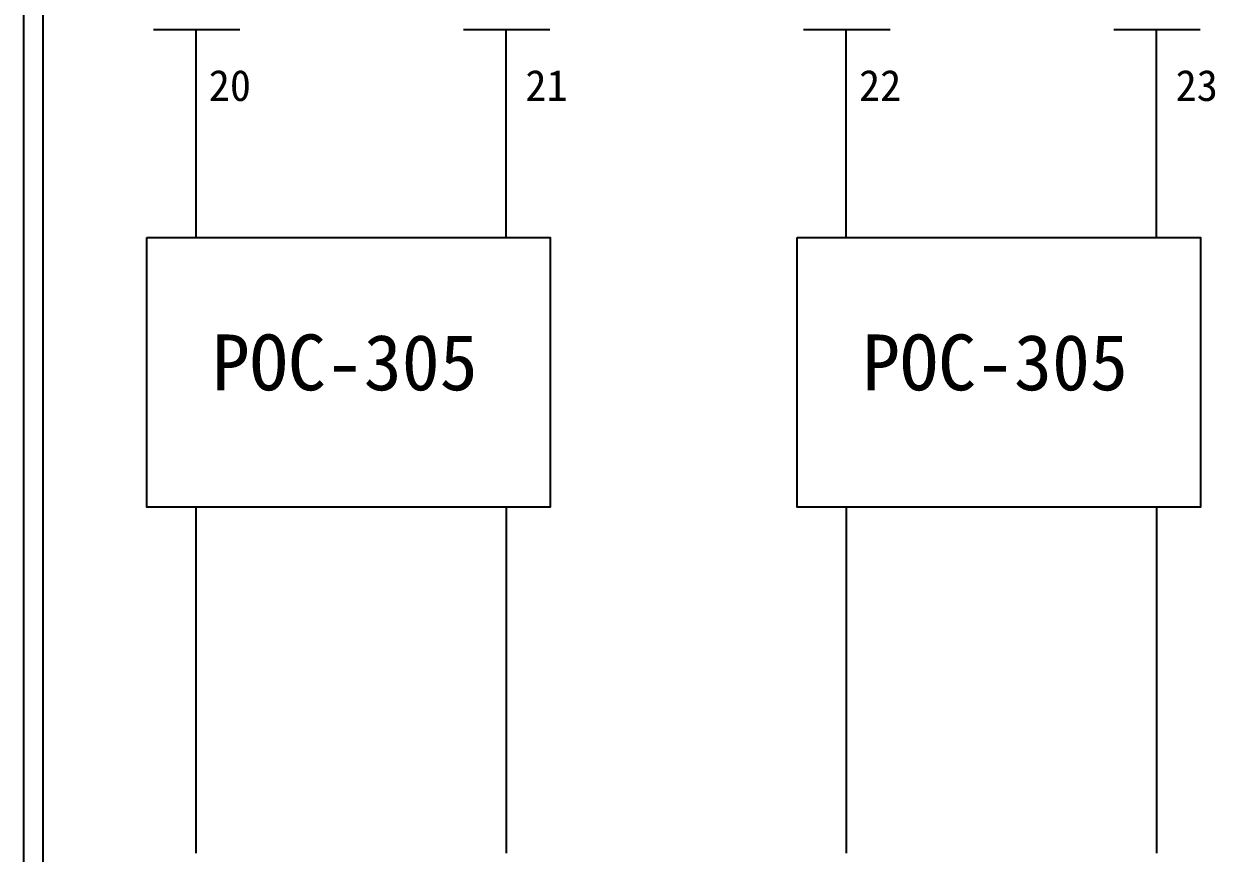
# Model space of a CAD drawing. Extents: x -24 to 263, y 255 to 459.
# Drawn here: x -23.6 to 53.2, y 309.8 to 363.3 of the extents above; entities that cross this region are included whole.
import ezdxf

# ---------------------------------------------------------------- set-up
doc = ezdxf.new("R2010")
doc.units = 0
doc.layers.get('0').update_dxf_attribs({"linetype": 'CONTINUOUS'})
doc.layers.add('圖框層', color=7, linetype='CONTINUOUS')
doc.layers.add('標尺寸層', color=3, linetype='CONTINUOUS')
doc.styles.add('STSL', font='KAIU.TTF')

msp = doc.modelspace()

# ---------------------------------------------------------------- linework, layer by layer
for p, q in [((-12.504, 362.904), (-12.504, 357.042)), ((7.496, 362.904), (7.496, 357.042)), ((29.416, 362.904), (29.416, 357.042)), ((49.416, 362.904), (49.416, 357.042)), ((-12.504, 357.042), (-12.501, 349.509)), ((7.496, 357.042), (7.499, 349.509)), ((29.416, 357.042), (29.419, 349.509)), ((49.416, 357.042), (49.419, 349.509)), ((-12.494, 332.132), (-12.486, 309.84)), ((7.506, 332.132), (7.514, 309.84)), ((29.426, 332.132), (29.434, 309.84)), ((49.426, 332.132), (49.434, 309.84))]:
    msp.add_line(p, q)
at = {"layer": '圖框層', "color": 7}
for p, q in [((-23.584, 255.48), (-23.584, 459.449)), ((-22.334, 256.73), (-22.334, 458.199))]:
    msp.add_line(p, q, dxfattribs=at)
at = {"layer": '標尺寸層', "color": 7}
for p, q in [((-15.232, 362.904), (-9.665, 362.904)), ((-12.504, 362.904), (-12.504, 357.042)), ((4.768, 362.904), (10.335, 362.904)), ((26.688, 362.904), (32.256, 362.904)), ((29.416, 362.904), (29.416, 357.042)), ((46.688, 362.904), (52.256, 362.904))]:
    msp.add_line(p, q, dxfattribs=at)
for points in [[(-15.646, 349.509), (10.347, 349.509), (10.347, 332.132), (-15.646, 332.132)], [(26.274, 349.509), (52.267, 349.509), (52.267, 332.132), (26.274, 332.132)]]:
    msp.add_lwpolyline(points, close=True, dxfattribs=at)

# ---------------------------------------------------------------- texts
at = {"layer": '圖框層', "color": 4, "style": 'STSL'}
for s, height, p in [('20', 2, (-11.66, 358.308)), ('21', 2, (8.749, 358.308)), ('22', 2, (30.26, 358.308)), ('23', 2, (50.669, 358.308)), ('POC-305', 3.6, (-11.466, 339.663)), ('POC-305', 3.6, (30.454, 339.663))]:
    msp.add_text(s, height=height, dxfattribs=at).set_placement(p)

doc.saveas('drawing.dxf')
